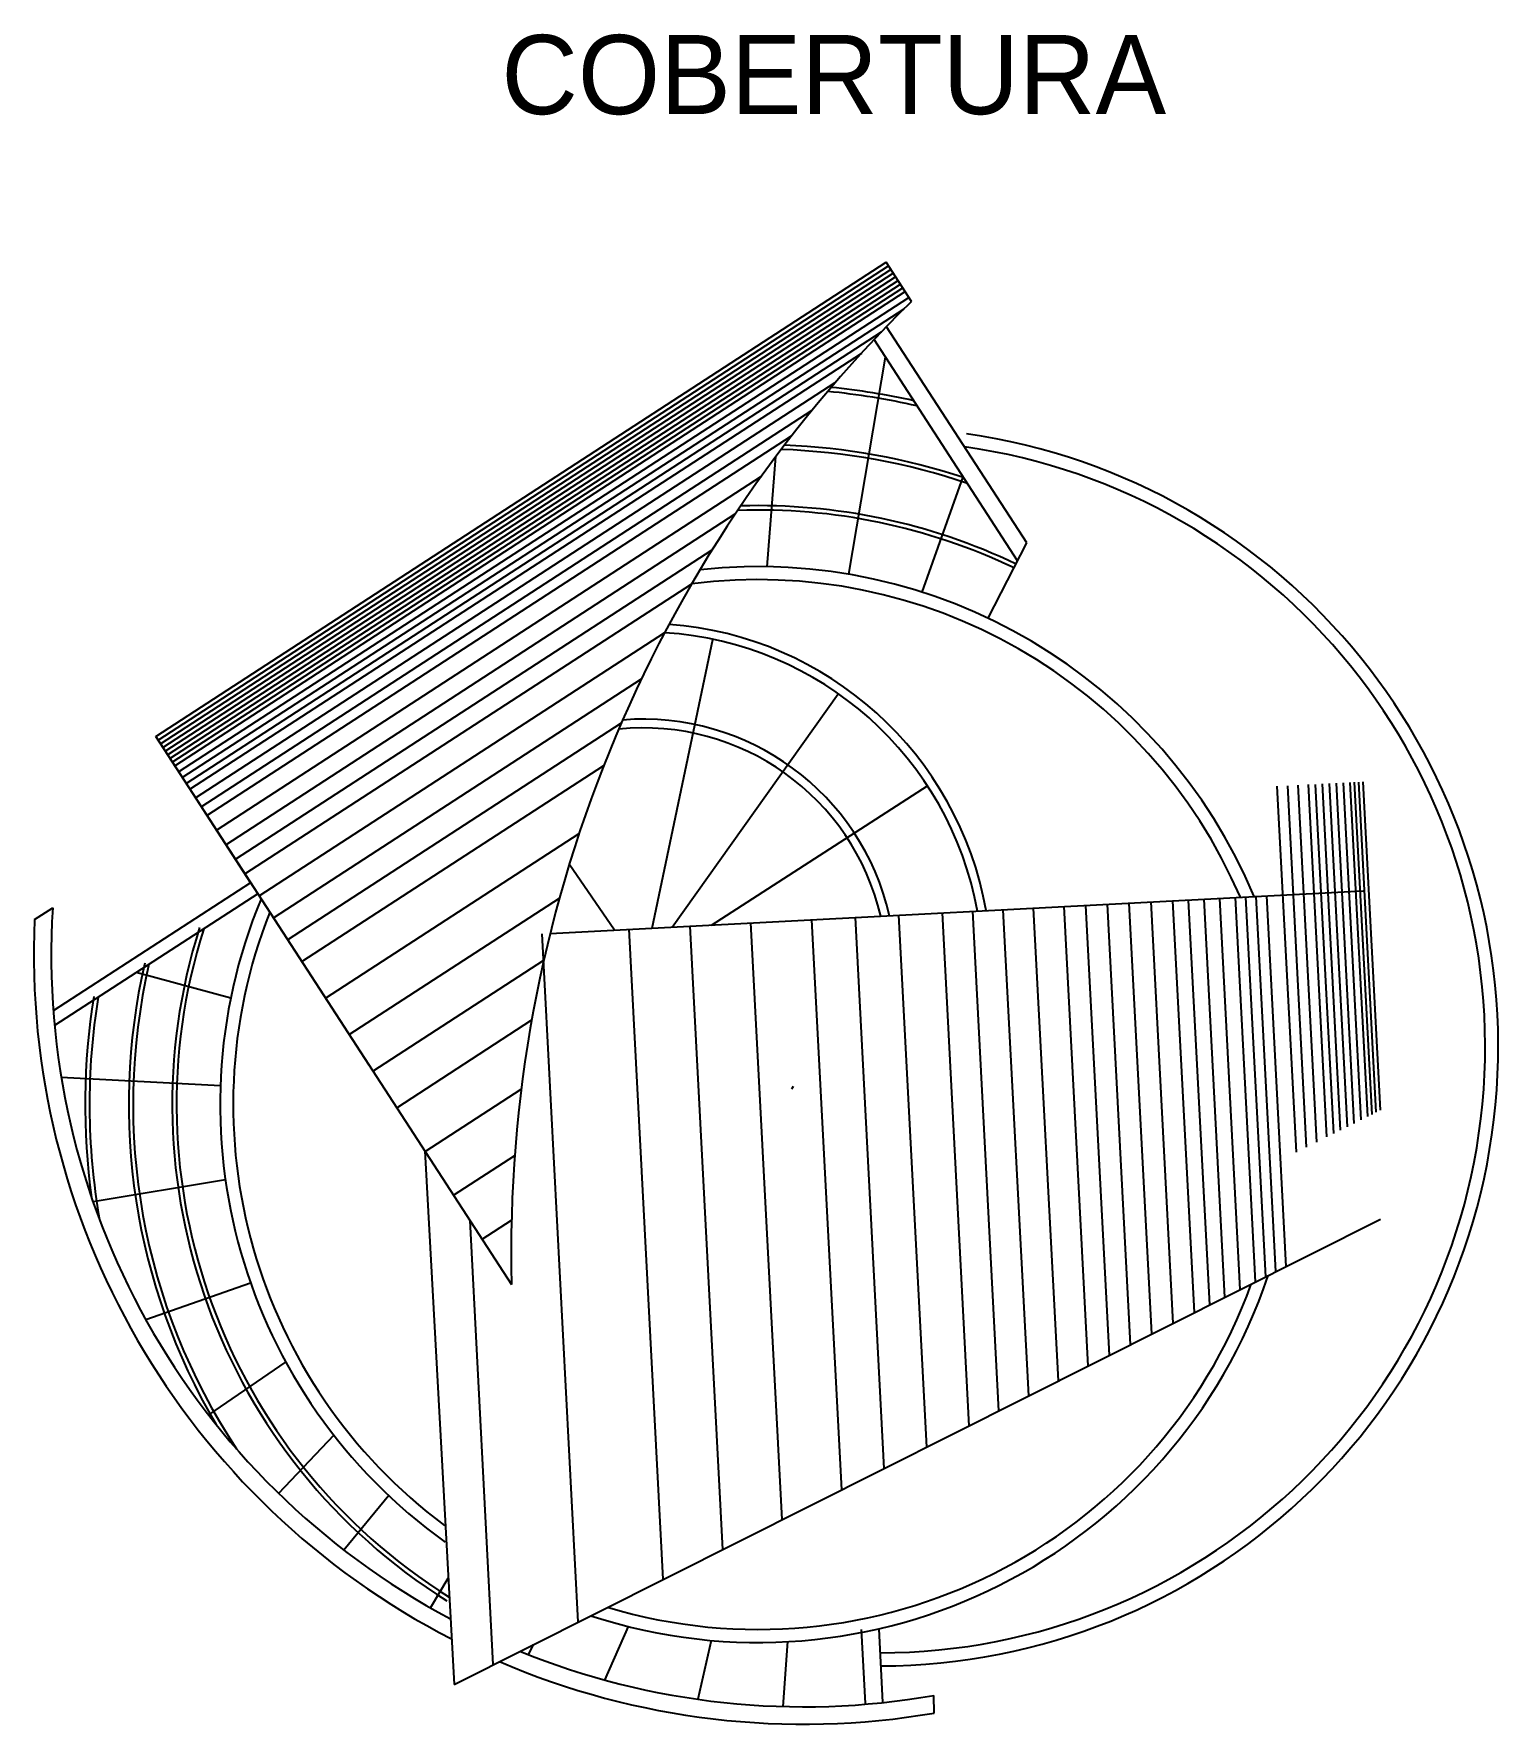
# Model space of a CAD drawing. Header units: millimetres. Extents: x 566 to 687, y 224 to 248.
# Drawn here: x 668.25 to 686.74, y 226.4 to 247.75 of the extents above; entities that cross this region are included whole.
import ezdxf

# ---------------------------------------------------------------- set-up
doc = ezdxf.new("R2010")
doc.units = ezdxf.units.MM
doc.header["$LTSCALE"] = 0.05
doc.layers.add('muros', color=2, linetype='Continuous')
doc.layers.add('puertas', color=3, linetype='Continuous')

msp = doc.modelspace()

# ---------------------------------------------------------------- linework, layer by layer
at = {"layer": 'muros'}
for p, q in [((669.788, 238.878), (679.013, 244.869)), ((679.334, 244.374), (679.013, 244.869)), ((680.789, 241.326), (679.017, 244.055)), ((680.674, 241.1), (678.861, 243.892)), ((680.303, 240.372), (680.789, 241.326)), ((672.484, 234.726), (669.788, 238.878)), ((669.788, 238.878), (674.281, 231.959)), ((669.788, 238.878), (670.986, 237.033)), ((685.257, 234.16), (685.039, 238.307)), ((670.986, 237.033), (668.495, 235.415)), ((671.076, 236.894), (668.511, 235.229)), ((674.769, 236.391), (685.039, 236.93)), ((668.259, 236.569), (668.487, 236.715)), ((673.187, 233.645), (673.556, 226.906)), ((673.556, 226.906), (685.257, 232.783)), ((678.919, 227.61), (678.967, 226.676)), ((678.919, 227.61), (678.967, 226.676)), ((678.699, 227.599), (678.748, 226.665)), ((679.619, 226.545), (679.616, 226.768))]:
    msp.add_line(p, q, dxfattribs=at)
at = {"layer": 'muros', "color": 30}
for p, q in [((669.818, 238.832), (679.043, 244.823)), ((669.848, 238.785), (679.073, 244.776)), ((669.878, 238.739), (679.103, 244.73)), ((669.908, 238.693), (679.133, 244.684)), ((669.938, 238.647), (679.163, 244.638)), ((669.968, 238.601), (679.193, 244.592)), ((669.998, 238.555), (679.223, 244.546)), ((670.028, 238.509), (679.253, 244.5)), ((670.076, 238.435), (679.301, 244.426)), ((670.124, 238.361), (679.24, 244.281)), ((670.172, 238.287), (678.955, 243.992)), ((670.219, 238.213), (678.704, 243.723)), ((670.291, 238.103), (678.371, 243.35)), ((670.363, 237.992), (678.08, 243.003)), ((670.435, 237.881), (677.819, 242.677)), ((670.555, 237.697), (677.438, 242.167)), ((670.675, 237.512), (677.108, 241.69)), ((670.795, 237.328), (676.817, 241.239)), ((670.914, 237.143), (676.558, 240.808)), ((671.094, 236.867), (676.217, 240.193)), ((671.274, 236.59), (675.924, 239.609)), ((671.454, 236.313), (675.669, 239.05)), ((671.633, 236.036), (675.446, 238.512)), ((684.666, 233.864), (684.435, 238.275)), ((684.752, 233.907), (684.523, 238.28)), ((684.838, 233.95), (684.611, 238.284)), ((684.924, 233.993), (684.699, 238.289)), ((685.01, 234.036), (684.787, 238.294)), ((685.096, 234.079), (684.874, 238.298)), ((685.149, 234.106), (684.929, 238.301)), ((685.203, 234.133), (684.984, 238.304)), ((684.194, 233.627), (683.952, 238.25)), ((684.323, 233.691), (684.084, 238.257)), ((684.452, 233.756), (684.215, 238.264)), ((684.58, 233.821), (684.347, 238.271)), ((671.933, 235.575), (675.135, 237.654)), ((672.232, 235.114), (674.886, 236.837)), ((682.638, 231.468), (682.359, 236.789)), ((682.906, 231.603), (682.634, 236.804)), ((683.099, 231.7), (682.831, 236.814)), ((683.292, 231.797), (683.029, 236.824)), ((683.486, 231.894), (683.227, 236.835)), ((683.679, 231.991), (683.424, 236.845)), ((683.808, 232.055), (683.556, 236.852)), ((683.936, 232.12), (683.688, 236.859)), ((684.065, 232.185), (683.82, 236.866)), ((678.989, 229.635), (678.624, 236.593)), ((679.525, 229.905), (679.173, 236.622)), ((680.062, 230.174), (679.723, 236.651)), ((680.438, 230.363), (680.107, 236.671)), ((680.813, 230.551), (680.491, 236.691)), ((681.189, 230.74), (680.876, 236.711)), ((681.565, 230.929), (681.26, 236.732)), ((681.833, 231.064), (681.535, 236.746)), ((682.101, 231.198), (681.81, 236.76)), ((682.369, 231.333), (682.084, 236.775)), ((675.125, 227.695), (674.669, 236.386)), ((676.198, 228.234), (675.768, 236.444)), ((676.949, 228.611), (676.537, 236.484)), ((677.701, 228.988), (677.306, 236.524)), ((678.452, 229.366), (678.075, 236.565)), ((672.532, 234.652), (674.69, 236.054)), ((672.832, 234.191), (674.537, 235.299)), ((673.191, 233.638), (674.405, 234.426)), ((673.55, 233.084), (674.322, 233.585)), ((674.052, 227.156), (673.758, 232.765)), ((673.91, 232.531), (674.282, 232.772))]:
    msp.add_line(p, q, dxfattribs=at)
at = {"layer": 'muros', "color": 9}
for p, q in [((678.54, 240.928), (679.004, 243.672)), ((677.511, 241.024), (677.619, 242.414)), ((679.469, 240.701), (679.985, 242.161)), ((676.06, 236.459), (676.825, 240.106)), ((676.311, 236.472), (678.408, 239.42)), ((676.807, 236.498), (679.535, 238.256)), ((675.583, 236.434), (675.011, 237.265)), ((670.736, 235.576), (669.543, 235.899)), ((670.606, 234.466), (668.596, 234.574)), ((670.668, 233.281), (668.997, 233.001)), ((670.987, 231.975), (669.665, 231.511)), ((671.43, 230.979), (670.455, 230.312)), ((672.036, 230.056), (671.341, 229.319)), ((672.731, 229.292), (672.166, 228.603)), ((673.258, 227.875), (673.482, 228.249)), ((675.756, 227.638), (675.457, 226.962)), ((674.498, 227.281), (674.559, 227.41)), ((676.802, 227.463), (676.634, 226.718)), ((677.769, 227.448), (677.708, 226.628))]:
    msp.add_line(p, q, dxfattribs=at)
at = {"layer": 'muros'}
for centre, radius, start, end in [((691.099, 232.35), 16.822, 134.3751, 181.3336), ((678.923, 234.96), 7.82, 270.1479, 81.8913), ((678.923, 234.96), 7.655, 270.0864, 81.8913), ((677.396, 234.231), 6.629, 23.2512, 97.2665), ((677.396, 234.231), 6.794, 22.7387, 96.1948), ((675.945, 235.908), 4.4, 10.1082, 85.741), ((675.945, 235.908), 4.29, 10.2915, 86.3881), ((675.945, 235.908), 3.08, 13.1821, 95.7707), ((675.945, 235.908), 3.19, 12.8274, 94.6739), ((677.396, 234.231), 6.794, 157.5147, 234.4501), ((677.97, 236.125), 9.721, 177.3843, 242.7831), ((677.97, 236.125), 9.501, 176.4442, 242.0031), ((677.396, 234.231), 6.629, 158.5012, 233.3045), ((677.396, 234.231), 6.794, 251.884, 341.45), ((677.396, 234.231), 6.629, 253.3398, 339.9943), ((677.97, 236.125), 9.721, 246.7297, 279.7639), ((677.97, 236.125), 9.501, 247.8547, 279.9726)]:
    msp.add_arc(centre, radius, start, end, dxfattribs=at)
at = {"layer": 'muros', "color": 9}
for radius, start, end in [(9.049, 77.1727, 84.4224), (9.104, 77.5278, 84.1816), (8.334, 71.8512, 87.7112), (8.279, 71.3763, 87.9777), (7.509, 64.5043, 91.9614), (7.564, 64.4933, 91.6594), (7.399, 162.3992, 237.9203), (7.344, 162.3992, 237.9203), (7.949, 167.036, 210.5437), (7.894, 167.036, 213.4191), (8.499, 170.7724, 187.9455), (8.444, 170.7724, 189.8937)]:
    msp.add_arc((677.396, 234.231), radius, start, end, dxfattribs=at)
at = {"layer": 'puertas'}
msp.add_line((677.821, 234.431), (677.844, 234.462), dxfattribs=at)

# ---------------------------------------------------------------- texts
at = {"layer": 'muros', "color": 2}
msp.add_text('COBERTURA', height=1, dxfattribs=at).set_placement((674.154, 246.74))

doc.saveas('drawing.dxf')
